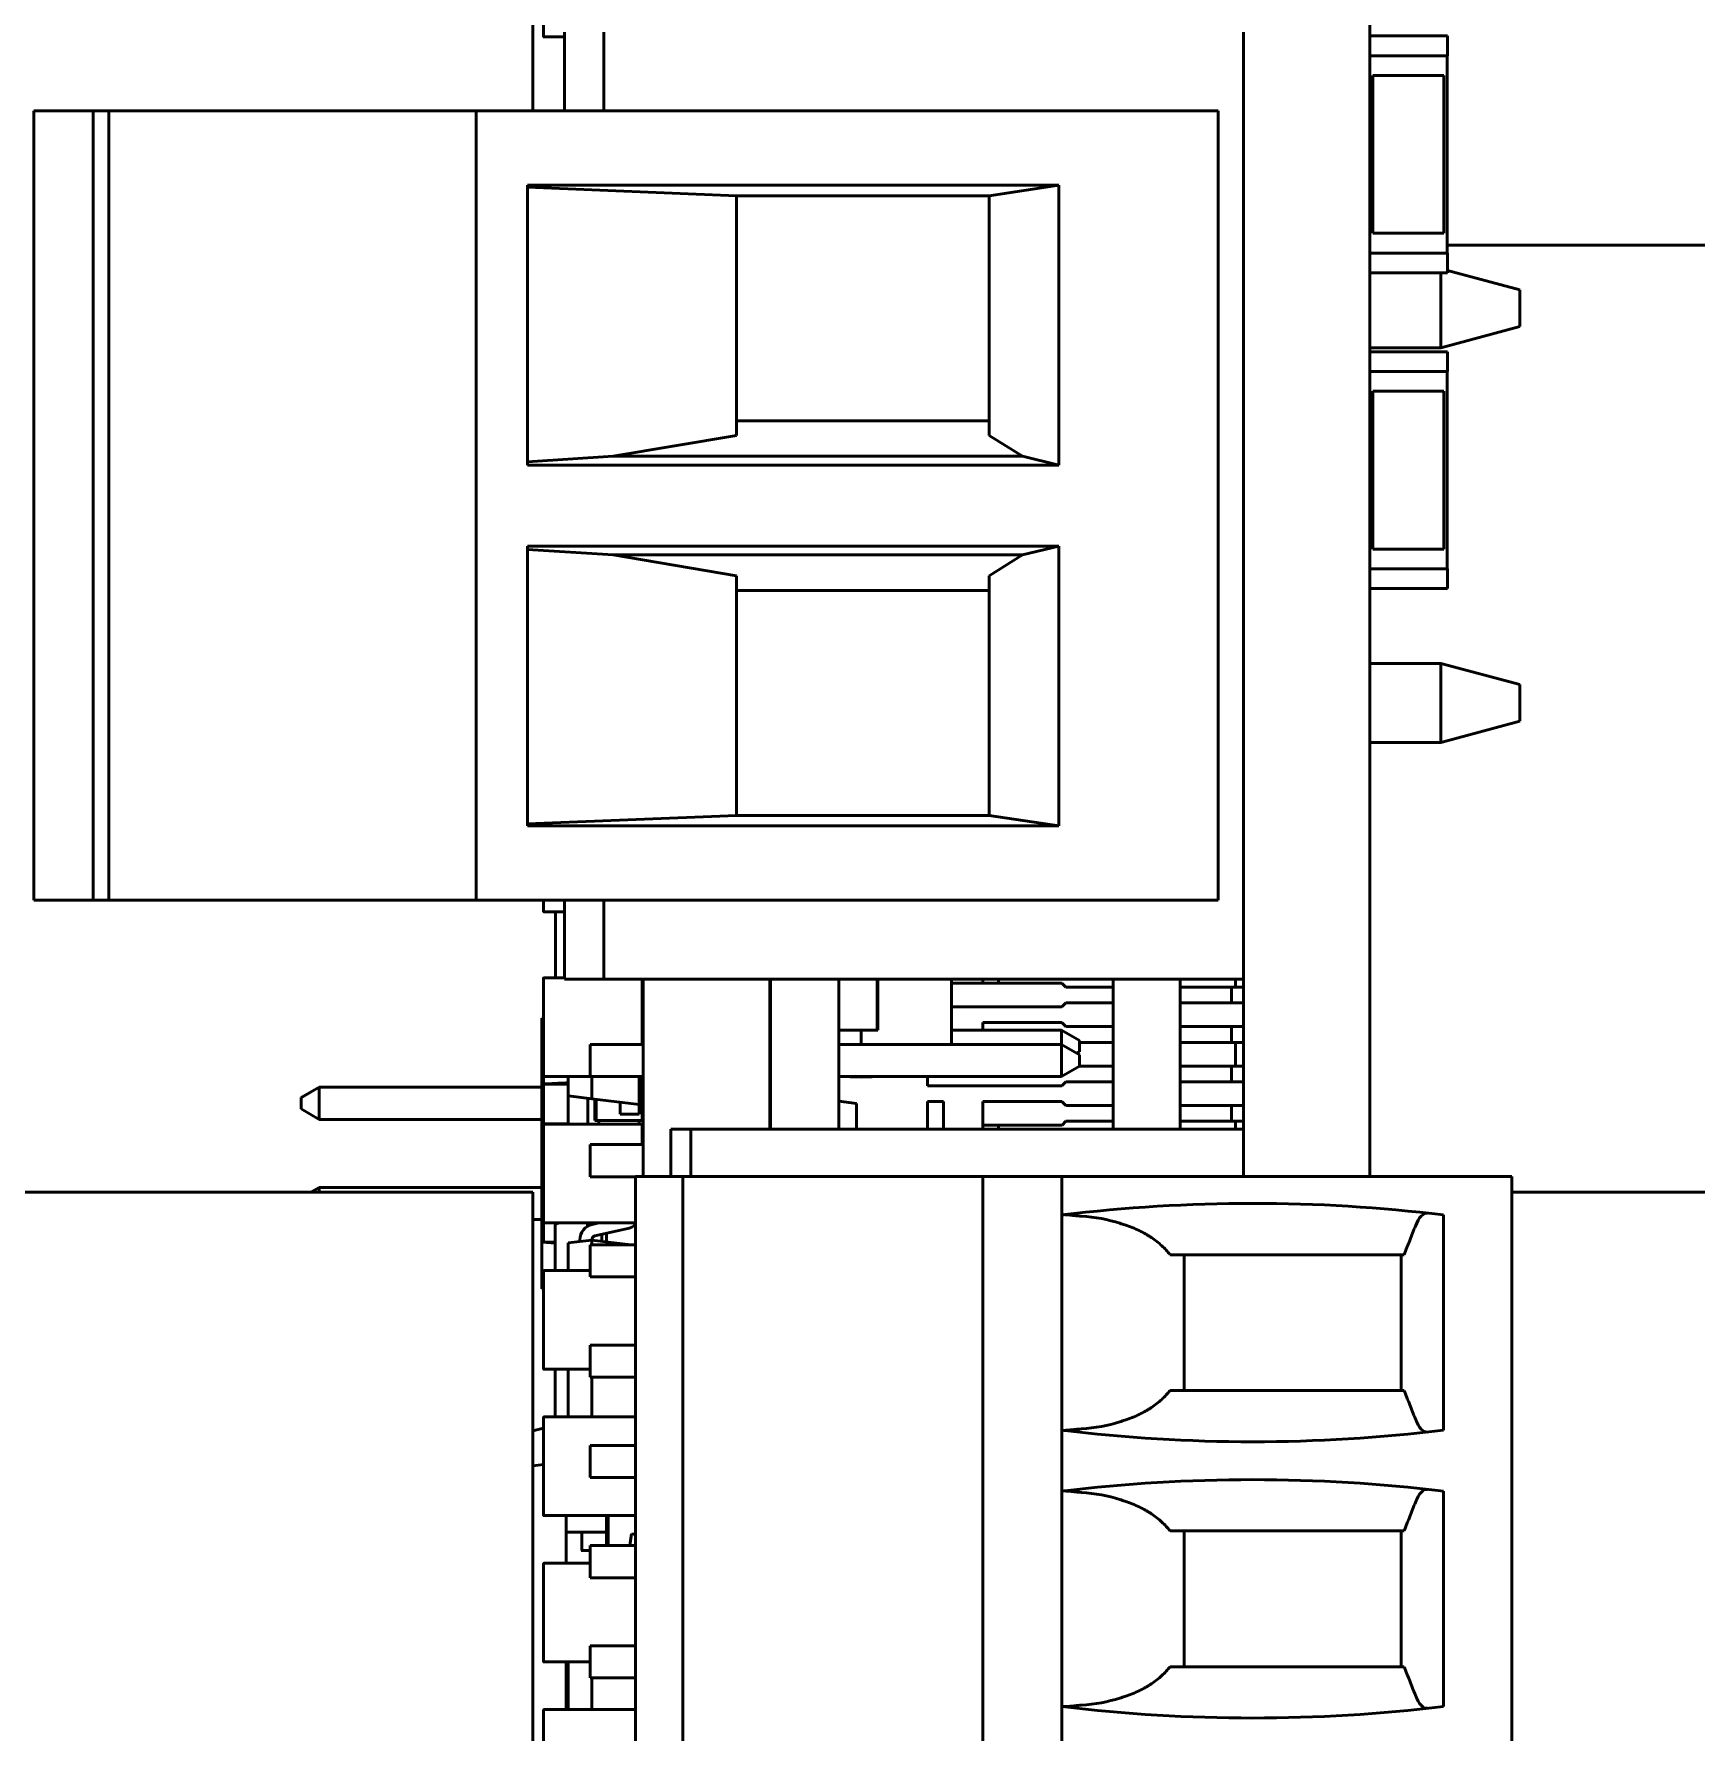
# Model space of a CAD drawing. Header units: millimetres. Extents: x 3118 to 4801, y 919 to 1849.
# Drawn here: x 3484.74 to 3505.79, y 1574.69 to 1596.2 of the extents above; entities that cross this region are included whole.
import ezdxf

# ---------------------------------------------------------------- set-up
doc = ezdxf.new("R2010")
doc.units = ezdxf.units.MM
doc.header["$LTSCALE"] = 1.8
doc.layers.add('외형선(ISO)', color=7, linetype='Continuous', lineweight=50)

msp = doc.modelspace()

# ---------------------------------------------------------------- linework, layer by layer
at = {"layer": '외형선(ISO)'}
for p, q in [((3491.06, 1615.237), (3491.06, 1595.227)), ((3501.66, 1599.037), (3501.66, 1581.727)), ((3491.195, 1597.41), (3491.195, 1596.17)), ((3491.2, 1596.165), (3491.46, 1596.165)), ((3491.46, 1596.227), (3491.46, 1595.227)), ((3491.96, 1595.227), (3491.96, 1596.227)), ((3500.06, 1584.227), (3500.06, 1596.227)), ((3502.647, 1596.177), (3501.66, 1596.177)), ((3502.647, 1595.927), (3502.647, 1596.177)), ((3501.66, 1595.927), (3502.647, 1595.927)), ((3502.64, 1593.427), (3502.64, 1595.927)), ((3502.6, 1595.677), (3501.7, 1595.677)), ((3501.7, 1595.677), (3501.7, 1594.927)), ((3502.6, 1595.677), (3502.6, 1594.927)), ((3484.741, 1585.227), (3484.741, 1595.227)), ((3484.741, 1595.227), (3484.932, 1595.227)), ((3485.491, 1595.227), (3484.932, 1595.227)), ((3485.491, 1585.227), (3485.491, 1595.227)), ((3485.491, 1595.227), (3485.688, 1595.227)), ((3485.688, 1595.227), (3490.341, 1595.227)), ((3485.688, 1595.227), (3485.688, 1585.227)), ((3490.341, 1595.227), (3490.341, 1585.227)), ((3490.341, 1595.227), (3490.541, 1595.227)), ((3490.541, 1595.227), (3499.741, 1595.227)), ((3499.741, 1585.227), (3499.741, 1595.227)), ((3501.7, 1594.427), (3501.7, 1594.927)), ((3502.6, 1594.427), (3502.6, 1594.927)), ((3501.7, 1594.427), (3501.7, 1593.677)), ((3502.6, 1594.427), (3502.6, 1593.677)), ((3490.991, 1594.286), (3490.991, 1590.74)), ((3497.724, 1594.286), (3490.991, 1594.286)), ((3493.641, 1594.152), (3490.991, 1594.26)), ((3493.641, 1594.152), (3496.841, 1594.152)), ((3493.641, 1594.152), (3493.641, 1591.117)), ((3497.724, 1594.286), (3496.841, 1594.152)), ((3496.841, 1594.152), (3496.841, 1591.117)), ((3497.724, 1590.74), (3497.724, 1594.286)), ((3502.6, 1593.677), (3501.7, 1593.677)), ((3502.64, 1593.527), (3514.66, 1593.527)), ((3502.647, 1593.427), (3501.66, 1593.427)), ((3502.647, 1593.177), (3502.647, 1593.427)), ((3501.66, 1593.177), (3502.647, 1593.177)), ((3502.56, 1592.727), (3502.56, 1593.177)), ((3503.56, 1592.959), (3502.647, 1593.204)), ((3503.56, 1592.959), (3503.56, 1592.727)), ((3502.56, 1592.237), (3502.56, 1592.727)), ((3503.56, 1592.727), (3503.56, 1592.495)), ((3502.578, 1592.232), (3503.56, 1592.495)), ((3501.66, 1592.227), (3502.56, 1592.227)), ((3502.647, 1592.177), (3501.66, 1592.177)), ((3502.56, 1592.227), (3502.56, 1592.237)), ((3502.56, 1592.227), (3502.578, 1592.232)), ((3502.647, 1591.927), (3502.647, 1592.177)), ((3501.66, 1591.927), (3502.647, 1591.927)), ((3502.64, 1589.427), (3502.64, 1591.927)), ((3502.6, 1591.677), (3501.7, 1591.677)), ((3501.7, 1591.677), (3501.7, 1590.927)), ((3502.6, 1591.677), (3502.6, 1590.927)), ((3493.641, 1591.117), (3492.076, 1590.852)), ((3493.641, 1591.302), (3496.841, 1591.302)), ((3497.263, 1590.852), (3496.841, 1591.117)), ((3501.7, 1590.427), (3501.7, 1590.927)), ((3502.6, 1590.427), (3502.6, 1590.927)), ((3492.076, 1590.852), (3490.991, 1590.781)), ((3497.724, 1590.74), (3490.991, 1590.74)), ((3492.076, 1590.852), (3497.263, 1590.852)), ((3497.724, 1590.74), (3497.263, 1590.852)), ((3501.7, 1590.427), (3501.7, 1589.677)), ((3502.6, 1590.427), (3502.6, 1589.677)), ((3490.991, 1586.168), (3490.991, 1589.715)), ((3497.724, 1589.715), (3490.991, 1589.715)), ((3492.076, 1589.602), (3490.991, 1589.673)), ((3493.641, 1589.338), (3492.076, 1589.602)), ((3492.076, 1589.602), (3497.263, 1589.602)), ((3497.263, 1589.602), (3496.841, 1589.338)), ((3497.724, 1589.715), (3497.263, 1589.602)), ((3497.724, 1586.168), (3497.724, 1589.715)), ((3502.6, 1589.677), (3501.7, 1589.677)), ((3502.647, 1589.427), (3501.66, 1589.427)), ((3502.647, 1589.177), (3502.647, 1589.427)), ((3493.641, 1589.338), (3493.641, 1586.302)), ((3496.841, 1589.338), (3496.841, 1586.302)), ((3501.66, 1589.177), (3502.647, 1589.177)), ((3496.841, 1589.152), (3493.641, 1589.152)), ((3501.66, 1588.227), (3502.56, 1588.227)), ((3502.578, 1588.222), (3502.56, 1588.227)), ((3502.56, 1588.217), (3502.56, 1588.227)), ((3502.56, 1587.727), (3502.56, 1588.217)), ((3503.56, 1587.959), (3502.578, 1588.222)), ((3503.56, 1587.959), (3503.56, 1587.727)), ((3502.56, 1587.237), (3502.56, 1587.727)), ((3503.56, 1587.727), (3503.56, 1587.495)), ((3503.56, 1587.495), (3502.578, 1587.232)), ((3501.66, 1587.227), (3502.56, 1587.227)), ((3502.56, 1587.227), (3502.56, 1587.237)), ((3502.578, 1587.232), (3502.56, 1587.227)), ((3490.991, 1586.194), (3493.641, 1586.302)), ((3497.724, 1586.168), (3490.991, 1586.168)), ((3496.841, 1586.302), (3493.641, 1586.302)), ((3496.841, 1586.302), (3497.724, 1586.168)), ((3484.741, 1585.227), (3484.932, 1585.227)), ((3485.491, 1585.227), (3484.932, 1585.227)), ((3485.491, 1585.227), (3485.688, 1585.227)), ((3485.688, 1585.227), (3490.341, 1585.227)), ((3490.341, 1585.227), (3490.541, 1585.227)), ((3490.541, 1585.227), (3499.741, 1585.227)), ((3491.195, 1585.227), (3491.195, 1585.086)), ((3491.2, 1585.081), (3491.46, 1585.081)), ((3491.345, 1584.244), (3491.345, 1585.081)), ((3491.46, 1585.227), (3491.46, 1584.227)), ((3491.96, 1584.227), (3491.96, 1585.227)), ((3491.195, 1584.239), (3491.195, 1582.999)), ((3491.46, 1584.244), (3491.2, 1584.244)), ((3491.2, 1584.244), (3491.2, 1584.244)), ((3491.2, 1584.244), (3491.46, 1584.244)), ((3491.46, 1584.227), (3491.96, 1584.227)), ((3500.06, 1584.227), (3491.96, 1584.227)), ((3492.445, 1583.401), (3492.445, 1584.227)), ((3492.457, 1581.727), (3492.457, 1584.227)), ((3494.06, 1582.327), (3494.06, 1584.227)), ((3494.072, 1584.227), (3494.072, 1582.327)), ((3494.935, 1584.227), (3494.935, 1582.327)), ((3495.421, 1583.582), (3495.421, 1584.227)), ((3495.431, 1583.582), (3495.431, 1584.227)), ((3496.361, 1584.227), (3496.361, 1583.401)), ((3496.76, 1584.177), (3496.76, 1584.227)), ((3496.96, 1584.177), (3496.96, 1584.227)), ((3498.41, 1584.227), (3498.41, 1582.327)), ((3499.26, 1582.327), (3499.26, 1584.227)), ((3499.96, 1584.127), (3499.96, 1584.227)), ((3500.06, 1582.327), (3500.06, 1584.227)), ((3497.76, 1584.177), (3496.361, 1584.177)), ((3497.81, 1584.127), (3497.76, 1584.177)), ((3497.81, 1584.127), (3498.41, 1584.127)), ((3499.26, 1584.127), (3499.81, 1584.127)), ((3499.81, 1584.127), (3499.91, 1584.127)), ((3499.91, 1584.127), (3500.06, 1584.127)), ((3499.91, 1583.927), (3499.91, 1584.127)), ((3496.361, 1583.877), (3497.76, 1583.877)), ((3497.76, 1583.877), (3497.81, 1583.927)), ((3498.41, 1583.927), (3497.81, 1583.927)), ((3499.81, 1583.927), (3499.26, 1583.927)), ((3499.81, 1583.927), (3499.91, 1583.927)), ((3500.06, 1583.927), (3499.91, 1583.927)), ((3491.195, 1583.735), (3491.175, 1583.735)), ((3491.175, 1583.735), (3491.175, 1583.734)), ((3491.195, 1583.734), (3491.175, 1583.734)), ((3491.175, 1583.734), (3491.175, 1580.305)), ((3495.116, 1583.582), (3494.935, 1583.582)), ((3495.218, 1583.582), (3495.218, 1583.401)), ((3495.431, 1583.582), (3495.421, 1583.582)), ((3496.361, 1583.581), (3497.755, 1583.581)), ((3497.755, 1583.581), (3496.361, 1583.581)), ((3496.361, 1583.581), (3497.755, 1583.581)), ((3497.755, 1583.581), (3496.361, 1583.581)), ((3496.76, 1583.581), (3496.76, 1583.677)), ((3497.06, 1583.677), (3496.76, 1583.677)), ((3497.76, 1583.677), (3497.06, 1583.677)), ((3497.755, 1583.581), (3497.755, 1583.401)), ((3497.755, 1583.581), (3497.755, 1583.581)), ((3497.755, 1583.581), (3497.755, 1583.581)), ((3497.755, 1583.581), (3497.983, 1583.449)), ((3497.983, 1583.449), (3497.755, 1583.581)), ((3497.755, 1583.581), (3497.755, 1583.581)), ((3497.983, 1583.449), (3497.755, 1583.581)), ((3497.755, 1583.581), (3497.983, 1583.449)), ((3497.76, 1583.677), (3497.81, 1583.627)), ((3498.41, 1583.627), (3497.81, 1583.627)), ((3499.81, 1583.627), (3499.26, 1583.627)), ((3499.81, 1583.627), (3499.91, 1583.627)), ((3500.06, 1583.627), (3499.91, 1583.627)), ((3499.91, 1583.427), (3499.91, 1583.627)), ((3492.457, 1583.401), (3491.786, 1583.401)), ((3491.786, 1583.401), (3491.786, 1583.401)), ((3491.786, 1583.401), (3491.786, 1583.401)), ((3491.786, 1583.401), (3492.457, 1583.401)), ((3491.786, 1583.401), (3491.786, 1582.995)), ((3491.786, 1583.401), (3491.786, 1583.401)), ((3491.786, 1583.401), (3492.457, 1583.401)), ((3492.457, 1583.401), (3491.786, 1583.401)), ((3494.072, 1583.401), (3494.06, 1583.401)), ((3494.06, 1583.401), (3494.072, 1583.401)), ((3494.06, 1583.401), (3494.072, 1583.401)), ((3494.072, 1583.401), (3494.06, 1583.401)), ((3494.935, 1583.401), (3497.755, 1583.401)), ((3497.755, 1583.401), (3494.935, 1583.401)), ((3494.935, 1583.401), (3497.755, 1583.401)), ((3497.755, 1583.401), (3494.935, 1583.401)), ((3497.755, 1583.401), (3497.983, 1583.269)), ((3497.755, 1583.401), (3497.755, 1582.995)), ((3497.755, 1583.401), (3497.755, 1583.401)), ((3497.983, 1583.269), (3497.755, 1583.401)), ((3497.755, 1583.401), (3497.755, 1583.401)), ((3497.755, 1583.401), (3497.983, 1583.269)), ((3497.755, 1583.401), (3497.755, 1583.401)), ((3497.983, 1583.269), (3497.755, 1583.401)), ((3497.983, 1583.449), (3497.983, 1583.449)), ((3497.983, 1583.449), (3497.983, 1583.449)), ((3497.983, 1583.449), (3497.983, 1583.449)), ((3497.983, 1583.449), (3497.983, 1583.306)), ((3498.41, 1583.427), (3497.983, 1583.427)), ((3499.81, 1583.427), (3499.26, 1583.427)), ((3499.81, 1583.427), (3499.91, 1583.427)), ((3499.91, 1583.427), (3500.06, 1583.427)), ((3499.96, 1583.127), (3499.96, 1583.427)), ((3497.983, 1583.306), (3497.952, 1583.288)), ((3497.983, 1583.269), (3497.983, 1583.127)), ((3497.983, 1583.269), (3497.983, 1583.269)), ((3497.983, 1583.269), (3497.983, 1583.269)), ((3497.983, 1583.269), (3497.983, 1583.269)), ((3491.195, 1582.999), (3491.195, 1582.905)), ((3491.2, 1582.994), (3492.44, 1582.994)), ((3491.507, 1582.75), (3491.507, 1582.994)), ((3492.457, 1582.995), (3491.786, 1582.995)), ((3491.807, 1582.994), (3491.807, 1582.713)), ((3492.407, 1582.639), (3492.407, 1582.994)), ((3492.408, 1582.516), (3492.408, 1582.994)), ((3492.445, 1582.439), (3492.445, 1582.995)), ((3492.445, 1582.905), (3492.445, 1582.995)), ((3494.072, 1582.995), (3494.06, 1582.995)), ((3497.755, 1582.995), (3494.935, 1582.995)), ((3494.935, 1582.995), (3495.218, 1582.985)), ((3495.502, 1582.995), (3495.218, 1582.985)), ((3495.218, 1582.995), (3495.218, 1582.985)), ((3496.06, 1582.877), (3496.06, 1582.995)), ((3497.983, 1583.127), (3497.755, 1582.995)), ((3497.76, 1582.877), (3497.81, 1582.927)), ((3498.41, 1582.927), (3497.81, 1582.927)), ((3497.983, 1583.127), (3498.41, 1583.127)), ((3499.26, 1583.127), (3499.81, 1583.127)), ((3499.81, 1582.927), (3499.26, 1582.927)), ((3499.81, 1583.127), (3499.91, 1583.127)), ((3499.81, 1582.927), (3499.91, 1582.927)), ((3499.91, 1583.127), (3500.06, 1583.127)), ((3499.91, 1582.927), (3499.91, 1583.127)), ((3500.06, 1582.927), (3499.91, 1582.927)), ((3488.355, 1582.859), (3488.127, 1582.727)), ((3488.127, 1582.726), (3488.355, 1582.858)), ((3488.355, 1582.858), (3488.127, 1582.726)), ((3488.127, 1582.726), (3488.355, 1582.858)), ((3488.355, 1582.858), (3488.127, 1582.726)), ((3488.127, 1582.726), (3488.355, 1582.858)), ((3488.355, 1582.858), (3488.127, 1582.726)), ((3488.127, 1582.727), (3488.355, 1582.858)), ((3488.127, 1582.726), (3488.355, 1582.858)), ((3488.355, 1582.858), (3488.127, 1582.726)), ((3488.127, 1582.726), (3488.127, 1582.727)), ((3488.127, 1582.727), (3488.127, 1582.727)), ((3488.127, 1582.726), (3488.127, 1582.726)), ((3488.127, 1582.726), (3488.127, 1582.726)), ((3488.127, 1582.726), (3488.127, 1582.726)), ((3488.127, 1582.726), (3488.127, 1582.726)), ((3488.127, 1582.726), (3488.127, 1582.726)), ((3488.127, 1582.726), (3488.127, 1582.726)), ((3488.127, 1582.583), (3488.127, 1582.726)), ((3488.127, 1582.726), (3488.127, 1582.726)), ((3491.175, 1582.859), (3488.355, 1582.859)), ((3488.355, 1582.859), (3488.355, 1582.858)), ((3491.175, 1582.858), (3488.355, 1582.858)), ((3488.355, 1582.858), (3488.355, 1582.858)), ((3491.175, 1582.858), (3488.355, 1582.858)), ((3488.355, 1582.858), (3491.175, 1582.858)), ((3491.175, 1582.858), (3488.355, 1582.858)), ((3488.355, 1582.858), (3488.355, 1582.858)), ((3488.355, 1582.858), (3491.175, 1582.858)), ((3491.175, 1582.858), (3488.355, 1582.858)), ((3488.355, 1582.858), (3488.355, 1582.858)), ((3488.355, 1582.858), (3491.175, 1582.858)), ((3491.175, 1582.858), (3488.355, 1582.858)), ((3488.355, 1582.858), (3488.355, 1582.858)), ((3488.355, 1582.858), (3491.175, 1582.858)), ((3488.355, 1582.858), (3488.355, 1582.858)), ((3488.355, 1582.858), (3488.355, 1582.858)), ((3488.355, 1582.858), (3488.355, 1582.858)), ((3488.355, 1582.858), (3488.355, 1582.858)), ((3488.355, 1582.451), (3488.355, 1582.858)), ((3491.195, 1582.891), (3491.195, 1582.891)), ((3491.195, 1582.891), (3491.195, 1582.401)), ((3491.2, 1582.9), (3491.242, 1582.9)), ((3491.507, 1582.896), (3491.2, 1582.896)), ((3491.807, 1582.713), (3491.507, 1582.75)), ((3491.507, 1582.39), (3491.507, 1582.75)), ((3491.757, 1582.719), (3491.757, 1582.39)), ((3491.807, 1582.713), (3492.407, 1582.639)), ((3491.845, 1582.709), (3491.845, 1582.439)), ((3491.864, 1582.439), (3491.864, 1582.706)), ((3492.445, 1582.891), (3492.445, 1582.891)), ((3492.445, 1582.593), (3492.445, 1582.891)), ((3496.36, 1582.877), (3496.06, 1582.877)), ((3496.36, 1582.877), (3497.76, 1582.877)), ((3488.355, 1582.451), (3488.127, 1582.583)), ((3492.167, 1582.516), (3492.167, 1582.669)), ((3492.167, 1582.516), (3492.408, 1582.516)), ((3492.457, 1582.593), (3492.445, 1582.593)), ((3495.16, 1582.651), (3494.935, 1582.683)), ((3494.935, 1582.683), (3495.16, 1582.651)), ((3495.16, 1582.651), (3495.16, 1582.327)), ((3495.16, 1582.651), (3495.16, 1582.651)), ((3496.06, 1582.327), (3496.06, 1582.677)), ((3496.06, 1582.677), (3496.26, 1582.677)), ((3496.26, 1582.327), (3496.26, 1582.677)), ((3496.76, 1582.377), (3496.76, 1582.677)), ((3497.06, 1582.677), (3496.76, 1582.677)), ((3497.76, 1582.677), (3497.06, 1582.677)), ((3497.76, 1582.677), (3497.81, 1582.627)), ((3498.41, 1582.627), (3497.81, 1582.627)), ((3499.81, 1582.627), (3499.26, 1582.627)), ((3499.81, 1582.627), (3499.91, 1582.627)), ((3500.06, 1582.627), (3499.91, 1582.627)), ((3499.91, 1582.427), (3499.91, 1582.627)), ((3488.355, 1582.451), (3491.175, 1582.451)), ((3491.195, 1582.384), (3491.195, 1581.144)), ((3491.2, 1582.396), (3491.507, 1582.396)), ((3491.2, 1582.389), (3491.2, 1582.39)), ((3491.2, 1582.39), (3492.44, 1582.39)), ((3492.44, 1582.389), (3491.2, 1582.389)), ((3491.864, 1582.439), (3491.845, 1582.439)), ((3492.445, 1582.439), (3491.864, 1582.439)), ((3491.897, 1582.39), (3491.897, 1582.439)), ((3492.407, 1582.439), (3492.407, 1582.39)), ((3492.44, 1582.39), (3492.44, 1582.389)), ((3492.445, 1582.131), (3492.445, 1582.384)), ((3492.81, 1582.327), (3493.06, 1582.327)), ((3492.81, 1581.727), (3492.81, 1582.327)), ((3493.06, 1581.727), (3493.06, 1582.327)), ((3493.06, 1582.327), (3493.16, 1582.327)), ((3500.06, 1582.327), (3493.16, 1582.327)), ((3496.76, 1582.327), (3496.76, 1582.377)), ((3497.06, 1582.377), (3496.76, 1582.377)), ((3496.96, 1582.327), (3496.96, 1582.377)), ((3497.06, 1582.377), (3497.763, 1582.377)), ((3497.81, 1582.427), (3497.763, 1582.377)), ((3498.41, 1582.427), (3497.81, 1582.427)), ((3499.81, 1582.427), (3499.26, 1582.427)), ((3499.81, 1582.427), (3499.91, 1582.427)), ((3499.91, 1582.427), (3500.06, 1582.427)), ((3499.96, 1582.327), (3499.96, 1582.427)), ((3500.06, 1582.327), (3500.06, 1581.727)), ((3492.457, 1582.131), (3491.786, 1582.131)), ((3491.786, 1582.131), (3492.457, 1582.131)), ((3491.786, 1582.131), (3491.786, 1581.725)), ((3491.786, 1582.131), (3491.786, 1582.131)), ((3491.786, 1582.131), (3491.786, 1582.131)), ((3491.786, 1582.131), (3491.786, 1582.131)), ((3491.786, 1582.131), (3492.457, 1582.131)), ((3492.457, 1582.131), (3491.786, 1582.131)), ((3492.36, 1581.725), (3491.786, 1581.725)), ((3492.36, 1581.727), (3492.66, 1581.727)), ((3492.36, 1567.527), (3492.36, 1581.727)), ((3492.66, 1581.727), (3492.96, 1581.727)), ((3492.96, 1567.527), (3492.96, 1581.727)), ((3492.96, 1581.727), (3496.76, 1581.727)), ((3496.76, 1567.527), (3496.76, 1581.727)), ((3496.76, 1581.727), (3497.26, 1581.727)), ((3497.26, 1581.727), (3497.46, 1581.727)), ((3497.46, 1581.727), (3497.76, 1581.727)), ((3497.76, 1581.727), (3503.46, 1581.727)), ((3497.76, 1581.727), (3497.76, 1567.527)), ((3503.46, 1581.727), (3503.46, 1567.527)), ((3491.06, 1581.527), (3479.86, 1581.527)), ((3488.355, 1581.589), (3488.249, 1581.527)), ((3488.355, 1581.588), (3488.249, 1581.527)), ((3488.249, 1581.527), (3488.355, 1581.588)), ((3488.25, 1581.527), (3488.355, 1581.588)), ((3488.355, 1581.588), (3488.25, 1581.527)), ((3488.25, 1581.527), (3488.355, 1581.588)), ((3488.355, 1581.588), (3488.25, 1581.527)), ((3488.25, 1581.527), (3488.355, 1581.588)), ((3488.251, 1581.527), (3488.355, 1581.588)), ((3488.355, 1581.588), (3488.251, 1581.527)), ((3491.175, 1581.589), (3488.355, 1581.589)), ((3488.355, 1581.589), (3488.355, 1581.588)), ((3491.175, 1581.588), (3488.355, 1581.588)), ((3488.355, 1581.588), (3491.175, 1581.588)), ((3488.355, 1581.588), (3488.355, 1581.588)), ((3491.175, 1581.588), (3488.355, 1581.588)), ((3488.355, 1581.588), (3491.175, 1581.588)), ((3488.355, 1581.588), (3488.355, 1581.588)), ((3491.175, 1581.588), (3488.355, 1581.588)), ((3488.355, 1581.588), (3491.175, 1581.588)), ((3488.355, 1581.588), (3488.355, 1581.588)), ((3491.175, 1581.588), (3488.355, 1581.588)), ((3488.355, 1581.588), (3491.175, 1581.588)), ((3488.355, 1581.588), (3488.355, 1581.588)), ((3488.355, 1581.588), (3488.355, 1581.588)), ((3491.175, 1581.588), (3488.355, 1581.588)), ((3488.355, 1581.588), (3488.355, 1581.588)), ((3488.355, 1581.588), (3488.355, 1581.588)), ((3488.355, 1581.588), (3488.355, 1581.588)), ((3488.355, 1581.527), (3488.355, 1581.588)), ((3491.06, 1581.527), (3491.06, 1565.027)), ((3514.66, 1581.527), (3503.46, 1581.527)), ((3502.595, 1581.241), (3502.595, 1578.514)), ((3491.06, 1581.181), (3491.175, 1581.181)), ((3491.195, 1581.144), (3491.195, 1580.901)), ((3491.2, 1581.139), (3492.36, 1581.139)), ((3491.342, 1581.102), (3491.342, 1581.103)), ((3491.342, 1580.535), (3491.342, 1581.102)), ((3491.405, 1581.139), (3491.366, 1581.133)), ((3491.752, 1581.096), (3491.752, 1581.139)), ((3491.813, 1581.121), (3491.896, 1581.139)), ((3491.813, 1581.121), (3491.896, 1581.139)), ((3491.813, 1581.121), (3491.896, 1581.139)), ((3491.813, 1581.121), (3491.896, 1581.139)), ((3491.813, 1581.121), (3491.895, 1581.139)), ((3491.813, 1581.121), (3491.895, 1581.139)), ((3491.813, 1581.121), (3491.895, 1581.139)), ((3491.813, 1581.121), (3491.895, 1581.139)), ((3491.846, 1580.975), (3492.265, 1581.068)), ((3491.932, 1580.907), (3491.932, 1580.994)), ((3491.995, 1580.899), (3491.995, 1581.008)), ((3491.342, 1580.896), (3491.2, 1580.896)), ((3491.507, 1580.885), (3491.807, 1580.921)), ((3491.507, 1580.885), (3491.657, 1580.904)), ((3491.507, 1580.535), (3491.507, 1580.885)), ((3491.507, 1580.885), (3491.507, 1580.885)), ((3491.657, 1580.926), (3491.657, 1580.926)), ((3491.657, 1580.903), (3491.657, 1580.926)), ((3491.657, 1580.926), (3491.657, 1580.926)), ((3491.657, 1580.926), (3491.657, 1580.926)), ((3491.657, 1580.926), (3491.657, 1580.926)), ((3491.657, 1580.926), (3491.657, 1580.926)), ((3491.657, 1580.926), (3491.657, 1580.926)), ((3491.657, 1580.926), (3491.657, 1580.926)), ((3491.657, 1580.903), (3491.807, 1580.922)), ((3492.36, 1580.861), (3491.786, 1580.861)), ((3491.786, 1580.861), (3492.36, 1580.861)), ((3491.786, 1580.861), (3491.786, 1580.455)), ((3491.786, 1580.861), (3491.786, 1580.861)), ((3491.786, 1580.861), (3491.786, 1580.861)), ((3491.786, 1580.861), (3491.786, 1580.861)), ((3491.786, 1580.861), (3492.36, 1580.861)), ((3492.36, 1580.861), (3491.786, 1580.861)), ((3491.807, 1580.922), (3491.807, 1580.926)), ((3491.807, 1580.921), (3491.807, 1580.922)), ((3492.301, 1580.861), (3491.807, 1580.922)), ((3492.296, 1580.861), (3491.807, 1580.921)), ((3491.807, 1580.921), (3491.807, 1580.861)), ((3499.31, 1579.017), (3499.31, 1580.737)), ((3502.06, 1579.017), (3502.06, 1580.737)), ((3491.195, 1580.53), (3491.195, 1579.29)), ((3491.786, 1580.535), (3491.2, 1580.535)), ((3491.2, 1580.535), (3491.2, 1580.535)), ((3491.2, 1580.535), (3491.786, 1580.535)), ((3492.36, 1580.455), (3491.786, 1580.455)), ((3491.195, 1580.305), (3491.175, 1580.305)), ((3492.36, 1579.591), (3491.786, 1579.591)), ((3491.786, 1579.591), (3492.36, 1579.591)), ((3491.786, 1579.591), (3491.786, 1579.185)), ((3491.786, 1579.591), (3491.786, 1579.591)), ((3491.786, 1579.591), (3491.786, 1579.591)), ((3491.786, 1579.591), (3492.36, 1579.591)), ((3492.36, 1579.591), (3491.786, 1579.591)), ((3491.786, 1579.591), (3491.786, 1579.591)), ((3491.2, 1579.285), (3491.786, 1579.285)), ((3491.342, 1578.681), (3491.342, 1579.285)), ((3491.507, 1578.681), (3491.507, 1579.285)), ((3492.36, 1579.185), (3491.786, 1579.185)), ((3491.807, 1579.185), (3491.807, 1578.681)), ((3491.195, 1578.676), (3491.195, 1577.436)), ((3492.36, 1578.681), (3491.2, 1578.681)), ((3491.2, 1578.681), (3491.2, 1578.681)), ((3491.2, 1578.681), (3492.36, 1578.681)), ((3491.195, 1578.538), (3491.06, 1578.506)), ((3491.195, 1578.537), (3491.06, 1578.504)), ((3492.36, 1578.321), (3491.786, 1578.321)), ((3491.786, 1578.321), (3492.36, 1578.321)), ((3491.786, 1578.321), (3491.786, 1577.915)), ((3491.786, 1578.321), (3491.786, 1578.321)), ((3491.786, 1578.321), (3491.786, 1578.321)), ((3491.786, 1578.321), (3492.36, 1578.321)), ((3492.36, 1578.321), (3491.786, 1578.321)), ((3491.786, 1578.321), (3491.786, 1578.321)), ((3491.195, 1578.077), (3491.06, 1578.064)), ((3492.36, 1577.915), (3491.786, 1577.915)), ((3502.595, 1577.741), (3502.595, 1575.014)), ((3491.2, 1577.431), (3492.36, 1577.431)), ((3491.481, 1577.23), (3491.481, 1577.431)), ((3491.995, 1577.431), (3491.995, 1577.051)), ((3492.014, 1577.051), (3492.014, 1577.431)), ((3491.481, 1577.229), (3491.481, 1576.981)), ((3491.631, 1577.22), (3491.995, 1577.22)), ((3491.681, 1577.22), (3491.681, 1576.99)), ((3492.287, 1577.051), (3492.308, 1577.201)), ((3492.308, 1577.201), (3492.36, 1577.194)), ((3492.308, 1577.201), (3492.308, 1577.201)), ((3492.308, 1577.201), (3492.36, 1577.194)), ((3492.308, 1577.201), (3492.36, 1577.194)), ((3492.308, 1577.201), (3492.308, 1577.201)), ((3492.308, 1577.201), (3492.36, 1577.194)), ((3492.308, 1577.201), (3492.308, 1577.201)), ((3492.308, 1577.201), (3492.36, 1577.194)), ((3492.308, 1577.201), (3492.308, 1577.201)), ((3492.308, 1577.201), (3492.36, 1577.194)), ((3492.308, 1577.201), (3492.308, 1577.201)), ((3492.308, 1577.201), (3492.36, 1577.194)), ((3492.308, 1577.201), (3492.308, 1577.201)), ((3492.308, 1577.201), (3492.36, 1577.194)), ((3492.308, 1577.201), (3492.308, 1577.201)), ((3499.31, 1575.517), (3499.31, 1577.237)), ((3502.06, 1575.517), (3502.06, 1577.237)), ((3491.481, 1576.827), (3491.481, 1576.98)), ((3491.484, 1576.987), (3491.484, 1576.988)), ((3491.752, 1576.99), (3491.786, 1576.99)), ((3492.36, 1577.051), (3491.786, 1577.051)), ((3491.786, 1577.051), (3492.36, 1577.051)), ((3491.786, 1577.051), (3491.786, 1576.645)), ((3491.786, 1577.051), (3491.786, 1577.051)), ((3491.786, 1577.051), (3492.36, 1577.051)), ((3492.36, 1577.051), (3491.786, 1577.051)), ((3491.786, 1577.051), (3491.786, 1577.051)), ((3491.786, 1577.051), (3491.786, 1577.051)), ((3491.195, 1576.822), (3491.195, 1575.582)), ((3491.786, 1576.827), (3491.2, 1576.827)), ((3491.2, 1576.827), (3491.2, 1576.827)), ((3491.2, 1576.827), (3491.786, 1576.827)), ((3492.36, 1576.645), (3491.786, 1576.645)), ((3492.36, 1575.781), (3491.786, 1575.781)), ((3491.786, 1575.781), (3492.36, 1575.781)), ((3491.786, 1575.781), (3491.786, 1575.375)), ((3491.786, 1575.781), (3491.786, 1575.781)), ((3491.786, 1575.781), (3492.36, 1575.781)), ((3492.36, 1575.781), (3491.786, 1575.781)), ((3491.786, 1575.781), (3491.786, 1575.781)), ((3491.786, 1575.781), (3491.786, 1575.781)), ((3491.2, 1575.577), (3491.786, 1575.577)), ((3491.481, 1575.577), (3491.481, 1574.973)), ((3491.507, 1574.973), (3491.507, 1575.577)), ((3492.36, 1575.375), (3491.786, 1575.375)), ((3491.807, 1575.375), (3491.807, 1574.973)), ((3491.195, 1574.968), (3491.195, 1573.728)), ((3492.36, 1574.973), (3491.2, 1574.973)), ((3491.2, 1574.973), (3492.36, 1574.973)), ((3491.2, 1574.973), (3491.2, 1574.973)), ((3491.687, 1574.968), (3491.687, 1574.968)), ((3491.807, 1574.973), (3491.807, 1574.973)), ((3491.952, 1574.968), (3491.952, 1574.968))]:
    msp.add_line(p, q, dxfattribs=at)
for centre, radius, start, end in [((3491.2, 1596.17), 0.005, 180, 270.0199), ((3491.2, 1585.086), 0.005, 180, 270.0199), ((3491.2, 1582.999), 0.005, 180, 270.0199), ((3492.44, 1582.999), 0.005, 270, 309.034), ((3491.2, 1582.905), 0.005, 180, 270), ((3492.44, 1582.905), 0.005, 349.6539, 0), ((3491.2, 1582.401), 0.005, 180, 270), ((3500.18, 1561.387), 20, 83.062, 96.9498), ((3491.2, 1581.144), 0.005, 180, 270.0199), ((3491.372, 1581.103), 0.03, 100, 180), ((3491.857, 1580.926), 0.2, 102.5361, 180), ((3491.857, 1580.926), 0.2, 102.5361, 180), ((3491.857, 1580.926), 0.2, 102.5361, 180), ((3491.857, 1580.926), 0.2, 102.5361, 180), ((3491.857, 1580.926), 0.2, 102.5361, 180), ((3491.857, 1580.926), 0.2, 102.5361, 180), ((3491.857, 1580.926), 0.2, 102.5361, 180), ((3491.857, 1580.926), 0.2, 102.5361, 180), ((3492.222, 1581.263), 0.2, 282.5361, 313.477), ((3491.857, 1580.926), 0.05, 102.5361, 180), ((3491.2, 1579.29), 0.005, 180, 270.0199), ((3500.18, 1598.367), 20, 263.0502, 276.938), ((3500.18, 1557.887), 20, 83.062, 96.9498), ((3491.2, 1577.436), 0.005, 180, 270.0199), ((3491.491, 1576.98), 0.01, 134.6371, 179.9989), ((3491.2, 1575.582), 0.005, 180, 270.0199), ((3491.2, 1574.968), 0.005, 90, 180.0142), ((3500.18, 1594.867), 20, 263.0502, 276.938)]:
    msp.add_arc(centre, radius, start, end, dxfattribs=at)
for centre, major_axis, ratio, start_param, end_param in [((3495.116, 1583.582), (0.305, 0), 0.00019, 4.712389, 6.283185), ((3492.297, 1582.593), (0.16, 0), 0.00019, 5.888953, 6.283185), ((3492.297, 1582.368), (0.16, 0), 0.00019, 5.890278, 6.283185), ((3497.599, 1580.116), (-1.662, -0.285), 0.648616, 4.035739, 4.353534), ((3502.392, 1580.257), (-0.008, 1.007), 0.265469, 6.251531, 6.862917), ((3490.931, 1561.387), (-22.877, 0), 0.914642, 4.372426, 4.375396), ((3737.618, 1828.455), (-246.418, -247.56), 0.000134, 0.000154, 0.001655), ((3497.599, 1579.639), (-1.662, 0.285), 0.648616, 1.929651, 2.247447), ((3490.931, 1598.367), (-22.877, 0), 0.914642, 1.907789, 1.910759), ((3502.392, 1579.497), (-0.008, -1.007), 0.265469, 5.703454, 6.31484), ((3502.392, 1576.757), (-0.008, 1.007), 0.265469, 6.251531, 6.862917), ((3497.599, 1576.616), (-1.662, -0.285), 0.648616, 4.035739, 4.353534), ((3490.931, 1557.887), (-22.877, 0), 0.914642, 4.372426, 4.375396), ((3497.599, 1576.139), (-1.662, 0.285), 0.648616, 1.929651, 2.247447), ((3490.931, 1594.867), (-22.877, 0), 0.914642, 1.907789, 1.910759), ((3502.392, 1575.997), (-0.008, -1.007), 0.265469, 5.703454, 6.31484)]:
    msp.add_ellipse(centre, major_axis=major_axis, ratio=ratio, start_param=start_param, end_param=end_param, dxfattribs=at)
for points, knots in [([(3491.2, 1584.244), (3491.198, 1584.244), (3491.197, 1584.243), (3491.196, 1584.242), (3491.195, 1584.241), (3491.195, 1584.241), (3491.195, 1584.24), (3491.195, 1584.24), (3491.195, 1584.24), (3491.195, 1584.24), (3491.195, 1584.239), (3491.195, 1584.239), (3491.195, 1584.239), (3491.195, 1584.239), (3491.195, 1584.239), (3491.195, 1584.239), (3491.195, 1584.239), (3491.195, 1584.239), (3491.195, 1584.239), (3491.195, 1584.239), (3491.195, 1584.239), (3491.195, 1584.239)], [0.0000000028, 0.0000000028, 0.0000000028, 0.0000000028, 0.0004738719, 0.0004738719, 0.0004738719, 0.0007108064, 0.0007108064, 0.0007108064, 0.0008292737, 0.0008292737, 0.0008292737, 0.0008885073, 0.0008885073, 0.0008885073, 0.0009181242, 0.0009181242, 0.0009181242, 0.0009329326, 0.0009329326, 0.0009329326, 0.000947741, 0.000947741, 0.000947741, 0.000947741]), ([(3491.195, 1583.395), (3491.195, 1583.395), (3491.195, 1583.395), (3491.195, 1583.395), (3491.195, 1583.395), (3491.195, 1583.395), (3491.195, 1583.395), (3491.195, 1583.395), (3491.195, 1583.395), (3491.195, 1583.395)], [0.00090737756, 0.00090737756, 0.00090737756, 0.00090737756, 0.00091812416, 0.00091812416, 0.00091812416, 0.00093293257, 0.00093293257, 0.00093293257, 0.00094774098, 0.00094774098, 0.00094774098, 0.00094774098]), ([(3491.195, 1582.891), (3491.195, 1582.891), (3491.195, 1582.891), (3491.195, 1582.891), (3491.195, 1582.893), (3491.197, 1582.896), (3491.2, 1582.896)], [-0.0000046349, -0.0000046349, -0.0000046349, -0.0000046349, 0.0000103556, 0.0000103556, 0.0000103556, 0.0009547571, 0.0009547571, 0.0009547571, 0.0009547571]), ([(3491.199, 1582.897), (3491.2, 1582.897), (3491.201, 1582.897), (3491.203, 1582.897), (3491.205, 1582.897), (3491.21, 1582.897), (3491.211, 1582.897), (3491.215, 1582.898), (3491.216, 1582.898), (3491.223, 1582.898), (3491.228, 1582.899), (3491.238, 1582.899), (3491.243, 1582.9), (3491.259, 1582.901), (3491.27, 1582.902), (3491.315, 1582.905), (3491.349, 1582.907), (3491.424, 1582.911), (3491.466, 1582.913), (3491.507, 1582.915)], [0, 0, 0, 0, 0.00393128, 0.00393128, 0.0068956, 0.0068956, 0.00769605, 0.00769605, 0.00848833, 0.00848833, 0.01009683, 0.01009683, 0.01167444, 0.01167444, 0.01506032, 0.01506032, 0.02520427, 0.02520427, 0.03762436, 0.03762436, 0.03762436, 0.03762436]), ([(3492.445, 1582.892), (3492.445, 1582.892), (3492.445, 1582.892), (3492.445, 1582.892), (3492.445, 1582.892), (3492.445, 1582.892), (3492.445, 1582.891), (3492.445, 1582.891), (3492.445, 1582.891), (3492.445, 1582.891), (3492.445, 1582.891), (3492.445, 1582.891), (3492.445, 1582.891), (3492.445, 1582.891), (3492.445, 1582.891), (3492.445, 1582.891)], [0.0008241869, 0.0008241869, 0.0008241869, 0.0008241869, 0.0008292935, 0.0008292935, 0.0008292935, 0.0008885175, 0.0008885175, 0.0008885175, 0.0009181295, 0.0009181295, 0.0009181295, 0.0009329355, 0.0009329355, 0.0009329355, 0.0009477415, 0.0009477415, 0.0009477415, 0.0009477415]), ([(3491.2, 1582.389), (3491.198, 1582.389), (3491.197, 1582.389), (3491.196, 1582.388), (3491.195, 1582.387), (3491.195, 1582.387), (3491.195, 1582.386), (3491.195, 1582.386), (3491.195, 1582.386), (3491.195, 1582.385), (3491.195, 1582.385), (3491.195, 1582.385), (3491.195, 1582.385), (3491.195, 1582.385), (3491.195, 1582.385), (3491.195, 1582.385), (3491.195, 1582.385), (3491.195, 1582.385), (3491.195, 1582.385), (3491.195, 1582.385), (3491.195, 1582.385), (3491.195, 1582.384)], [0.0000000028, 0.0000000028, 0.0000000028, 0.0000000028, 0.0004738719, 0.0004738719, 0.0004738719, 0.0007108064, 0.0007108064, 0.0007108064, 0.0008292737, 0.0008292737, 0.0008292737, 0.0008885073, 0.0008885073, 0.0008885073, 0.0009181242, 0.0009181242, 0.0009181242, 0.0009329326, 0.0009329326, 0.0009329326, 0.000947741, 0.000947741, 0.000947741, 0.000947741]), ([(3492.445, 1582.384), (3492.445, 1582.385), (3492.445, 1582.385), (3492.445, 1582.385), (3492.445, 1582.387), (3492.443, 1582.389), (3492.44, 1582.389)], [-0.0000046349, -0.0000046349, -0.0000046349, -0.0000046349, 0.0000103531, 0.0000103531, 0.0000103531, 0.0009545967, 0.0009545967, 0.0009545967, 0.0009545967]), ([(3498.01, 1581.225), (3497.996, 1581.226), (3497.982, 1581.227), (3497.969, 1581.228), (3497.963, 1581.229), (3497.957, 1581.229), (3497.95, 1581.23), (3497.944, 1581.23), (3497.938, 1581.231), (3497.932, 1581.232), (3497.92, 1581.233), (3497.909, 1581.234), (3497.898, 1581.235), (3497.887, 1581.236), (3497.876, 1581.238), (3497.866, 1581.239), (3497.856, 1581.24), (3497.847, 1581.24), (3497.839, 1581.241), (3497.834, 1581.242), (3497.83, 1581.242), (3497.826, 1581.242), (3497.822, 1581.243), (3497.819, 1581.243), (3497.815, 1581.243), (3497.808, 1581.243), (3497.801, 1581.244), (3497.795, 1581.244), (3497.789, 1581.244), (3497.784, 1581.243), (3497.78, 1581.243)], [0.125716, 0.125716, 0.125716, 0.125716, 0.1735105, 0.1735105, 0.1735105, 0.1972868, 0.1972868, 0.1972868, 0.2211022, 0.2211022, 0.2211022, 0.2689459, 0.2689459, 0.2689459, 0.3168849, 0.3168849, 0.3168849, 0.3646899, 0.3646899, 0.3646899, 0.3884782, 0.3884782, 0.3884782, 0.4122764, 0.4122764, 0.4122764, 0.46011, 0.46011, 0.46011, 0.5080516, 0.5080516, 0.5080516, 0.5080516]), ([(3498.56, 1581.114), (3498.591, 1581.104), (3498.623, 1581.093), (3498.653, 1581.08), (3498.683, 1581.068), (3498.712, 1581.055), (3498.74, 1581.042), (3498.768, 1581.028), (3498.796, 1581.014), (3498.822, 1580.999), (3498.835, 1580.992), (3498.847, 1580.984), (3498.86, 1580.976), (3498.872, 1580.969), (3498.884, 1580.961), (3498.896, 1580.953), (3498.92, 1580.937), (3498.943, 1580.92), (3498.965, 1580.903), (3498.987, 1580.886), (3499.007, 1580.868), (3499.027, 1580.85), (3499.047, 1580.832), (3499.066, 1580.814), (3499.083, 1580.795), (3499.101, 1580.776), (3499.117, 1580.757), (3499.133, 1580.737)], [0.1451984, 0.1451984, 0.1451984, 0.1451984, 0.2603351, 0.2603351, 0.2603351, 0.3755929, 0.3755929, 0.3755929, 0.4905301, 0.4905301, 0.4905301, 0.5477255, 0.5477255, 0.5477255, 0.6048945, 0.6048945, 0.6048945, 0.7195328, 0.7195328, 0.7195328, 0.8344442, 0.8344442, 0.8344442, 0.9494087, 0.9494087, 0.9494087, 1.0641462, 1.0641462, 1.0641462, 1.0641462]), ([(3502.239, 1581.099), (3502.227, 1581.069), (3502.215, 1581.039), (3502.203, 1581.009), (3502.191, 1580.979), (3502.179, 1580.948), (3502.167, 1580.918), (3502.155, 1580.888), (3502.144, 1580.858), (3502.132, 1580.828), (3502.12, 1580.798), (3502.108, 1580.767), (3502.096, 1580.737)], [27.3487746, 27.3487746, 27.3487746, 27.3487746, 27.5141397, 27.5141397, 27.5141397, 27.6795053, 27.6795053, 27.6795053, 27.8448716, 27.8448716, 27.8448716, 28.0102384, 28.0102384, 28.0102384, 28.0102384]), ([(3491.2, 1580.896), (3491.198, 1580.896), (3491.197, 1580.897), (3491.196, 1580.898), (3491.195, 1580.898), (3491.195, 1580.899), (3491.195, 1580.899), (3491.195, 1580.9), (3491.195, 1580.9), (3491.195, 1580.9), (3491.195, 1580.9), (3491.195, 1580.9), (3491.195, 1580.901), (3491.195, 1580.901), (3491.195, 1580.901), (3491.195, 1580.901), (3491.195, 1580.901), (3491.195, 1580.901), (3491.195, 1580.901), (3491.195, 1580.901), (3491.195, 1580.901), (3491.195, 1580.901)], [0.0000000028, 0.0000000028, 0.0000000028, 0.0000000028, 0.0004738719, 0.0004738719, 0.0004738719, 0.0007108064, 0.0007108064, 0.0007108064, 0.0008292737, 0.0008292737, 0.0008292737, 0.0008885073, 0.0008885073, 0.0008885073, 0.0009181242, 0.0009181242, 0.0009181242, 0.0009329326, 0.0009329326, 0.0009329326, 0.000947741, 0.000947741, 0.000947741, 0.000947741]), ([(3491.342, 1580.886), (3491.325, 1580.887), (3491.309, 1580.888), (3491.277, 1580.89), (3491.261, 1580.891), (3491.239, 1580.893), (3491.234, 1580.893), (3491.225, 1580.894), (3491.221, 1580.894), (3491.216, 1580.895), (3491.214, 1580.895), (3491.209, 1580.895), (3491.207, 1580.895), (3491.205, 1580.895), (3491.204, 1580.895), (3491.201, 1580.896), (3491.2, 1580.896), (3491.199, 1580.896), (3491.199, 1580.896), (3491.199, 1580.896)], [0.11674387, 0.11674387, 0.11674387, 0.11674387, 0.1215643, 0.1215643, 0.12650884, 0.12650884, 0.12804141, 0.12804141, 0.12943675, 0.12943675, 0.13022654, 0.13022654, 0.13182033, 0.13182033, 0.13339101, 0.13339101, 0.13738455, 0.13738455, 0.13781605, 0.13781605, 0.13781605, 0.13781605]), ([(3491.2, 1580.535), (3491.198, 1580.535), (3491.197, 1580.534), (3491.196, 1580.533), (3491.195, 1580.533), (3491.195, 1580.532), (3491.195, 1580.532), (3491.195, 1580.532), (3491.195, 1580.531), (3491.195, 1580.531), (3491.195, 1580.531), (3491.195, 1580.531), (3491.195, 1580.531), (3491.195, 1580.531), (3491.195, 1580.531), (3491.195, 1580.53), (3491.195, 1580.53), (3491.195, 1580.53), (3491.195, 1580.53), (3491.195, 1580.53), (3491.195, 1580.53), (3491.195, 1580.53)], [0.0000000028, 0.0000000028, 0.0000000028, 0.0000000028, 0.0004738719, 0.0004738719, 0.0004738719, 0.0007108064, 0.0007108064, 0.0007108064, 0.0008292737, 0.0008292737, 0.0008292737, 0.0008885073, 0.0008885073, 0.0008885073, 0.0009181242, 0.0009181242, 0.0009181242, 0.0009329326, 0.0009329326, 0.0009329326, 0.000947741, 0.000947741, 0.000947741, 0.000947741]), ([(3499.133, 1579.017), (3499.117, 1578.998), (3499.101, 1578.979), (3499.083, 1578.96), (3499.066, 1578.941), (3499.047, 1578.922), (3499.027, 1578.904), (3499.007, 1578.886), (3498.987, 1578.869), (3498.965, 1578.851), (3498.943, 1578.834), (3498.92, 1578.818), (3498.896, 1578.802), (3498.884, 1578.794), (3498.872, 1578.786), (3498.86, 1578.778), (3498.847, 1578.77), (3498.835, 1578.763), (3498.822, 1578.755), (3498.796, 1578.74), (3498.768, 1578.726), (3498.74, 1578.713), (3498.712, 1578.699), (3498.683, 1578.686), (3498.653, 1578.674), (3498.623, 1578.662), (3498.591, 1578.651), (3498.56, 1578.64)], [0.5896293, 0.5896293, 0.5896293, 0.5896293, 0.7043669, 0.7043669, 0.7043669, 0.8193314, 0.8193314, 0.8193314, 0.9342428, 0.9342428, 0.9342428, 1.048881, 1.048881, 1.048881, 1.1060499, 1.1060499, 1.1060499, 1.1632454, 1.1632454, 1.1632454, 1.2781827, 1.2781827, 1.2781827, 1.3934405, 1.3934405, 1.3934405, 1.5085772, 1.5085772, 1.5085772, 1.5085772]), ([(3502.096, 1579.017), (3502.108, 1578.987), (3502.12, 1578.957), (3502.132, 1578.927), (3502.144, 1578.897), (3502.155, 1578.866), (3502.167, 1578.836), (3502.179, 1578.806), (3502.191, 1578.776), (3502.203, 1578.746), (3502.215, 1578.716), (3502.227, 1578.686), (3502.239, 1578.655)], [11.3358505, 11.3358505, 11.3358505, 11.3358505, 11.5012174, 11.5012174, 11.5012174, 11.6665836, 11.6665836, 11.6665836, 11.8319493, 11.8319493, 11.8319493, 11.9973143, 11.9973143, 11.9973143, 11.9973143]), ([(3491.2, 1578.681), (3491.198, 1578.681), (3491.197, 1578.68), (3491.196, 1578.679), (3491.195, 1578.679), (3491.195, 1578.678), (3491.195, 1578.678), (3491.195, 1578.677), (3491.195, 1578.677), (3491.195, 1578.677), (3491.195, 1578.677), (3491.195, 1578.677), (3491.195, 1578.676), (3491.195, 1578.676), (3491.195, 1578.676), (3491.195, 1578.676), (3491.195, 1578.676), (3491.195, 1578.676), (3491.195, 1578.676), (3491.195, 1578.676), (3491.195, 1578.676), (3491.195, 1578.676)], [0.0000000028, 0.0000000028, 0.0000000028, 0.0000000028, 0.0004738719, 0.0004738719, 0.0004738719, 0.0007108064, 0.0007108064, 0.0007108064, 0.0008292737, 0.0008292737, 0.0008292737, 0.0008885073, 0.0008885073, 0.0008885073, 0.0009181242, 0.0009181242, 0.0009181242, 0.0009329326, 0.0009329326, 0.0009329326, 0.000947741, 0.000947741, 0.000947741, 0.000947741]), ([(3497.78, 1578.512), (3497.784, 1578.511), (3497.789, 1578.511), (3497.795, 1578.511), (3497.801, 1578.511), (3497.808, 1578.511), (3497.815, 1578.512), (3497.819, 1578.512), (3497.822, 1578.512), (3497.826, 1578.512), (3497.83, 1578.513), (3497.834, 1578.513), (3497.839, 1578.513), (3497.847, 1578.514), (3497.856, 1578.515), (3497.866, 1578.516), (3497.876, 1578.517), (3497.887, 1578.518), (3497.898, 1578.519), (3497.909, 1578.52), (3497.92, 1578.522), (3497.932, 1578.523), (3497.938, 1578.523), (3497.944, 1578.524), (3497.95, 1578.525), (3497.957, 1578.525), (3497.963, 1578.526), (3497.969, 1578.526), (3497.982, 1578.527), (3497.996, 1578.529), (3498.01, 1578.529)], [0.0672172, 0.0672172, 0.0672172, 0.0672172, 0.1151588, 0.1151588, 0.1151588, 0.1629924, 0.1629924, 0.1629924, 0.1867906, 0.1867906, 0.1867906, 0.2105789, 0.2105789, 0.2105789, 0.2583839, 0.2583839, 0.2583839, 0.3063229, 0.3063229, 0.3063229, 0.3541665, 0.3541665, 0.3541665, 0.377982, 0.377982, 0.377982, 0.4017583, 0.4017583, 0.4017583, 0.4495528, 0.4495528, 0.4495528, 0.4495528]), ([(3498.01, 1577.725), (3497.996, 1577.726), (3497.982, 1577.727), (3497.969, 1577.728), (3497.963, 1577.729), (3497.957, 1577.729), (3497.95, 1577.73), (3497.944, 1577.73), (3497.938, 1577.731), (3497.932, 1577.732), (3497.92, 1577.733), (3497.909, 1577.734), (3497.898, 1577.735), (3497.887, 1577.736), (3497.876, 1577.738), (3497.866, 1577.739), (3497.856, 1577.74), (3497.847, 1577.74), (3497.839, 1577.741), (3497.834, 1577.742), (3497.83, 1577.742), (3497.826, 1577.742), (3497.822, 1577.743), (3497.819, 1577.743), (3497.815, 1577.743), (3497.808, 1577.743), (3497.801, 1577.744), (3497.795, 1577.744), (3497.789, 1577.744), (3497.784, 1577.743), (3497.78, 1577.743)], [0.125716, 0.125716, 0.125716, 0.125716, 0.1735105, 0.1735105, 0.1735105, 0.1972868, 0.1972868, 0.1972868, 0.2211022, 0.2211022, 0.2211022, 0.2689459, 0.2689459, 0.2689459, 0.3168849, 0.3168849, 0.3168849, 0.3646899, 0.3646899, 0.3646899, 0.3884782, 0.3884782, 0.3884782, 0.4122764, 0.4122764, 0.4122764, 0.46011, 0.46011, 0.46011, 0.5080516, 0.5080516, 0.5080516, 0.5080516]), ([(3498.56, 1577.614), (3498.591, 1577.604), (3498.623, 1577.593), (3498.653, 1577.58), (3498.683, 1577.568), (3498.712, 1577.555), (3498.74, 1577.542), (3498.768, 1577.528), (3498.796, 1577.514), (3498.822, 1577.499), (3498.835, 1577.492), (3498.847, 1577.484), (3498.86, 1577.476), (3498.872, 1577.469), (3498.884, 1577.461), (3498.896, 1577.453), (3498.92, 1577.437), (3498.943, 1577.42), (3498.965, 1577.403), (3498.987, 1577.386), (3499.007, 1577.368), (3499.027, 1577.35), (3499.047, 1577.332), (3499.066, 1577.314), (3499.083, 1577.295), (3499.101, 1577.276), (3499.117, 1577.257), (3499.133, 1577.237)], [0.1451984, 0.1451984, 0.1451984, 0.1451984, 0.2603351, 0.2603351, 0.2603351, 0.3755929, 0.3755929, 0.3755929, 0.4905301, 0.4905301, 0.4905301, 0.5477255, 0.5477255, 0.5477255, 0.6048945, 0.6048945, 0.6048945, 0.7195328, 0.7195328, 0.7195328, 0.8344442, 0.8344442, 0.8344442, 0.9494087, 0.9494087, 0.9494087, 1.0641462, 1.0641462, 1.0641462, 1.0641462]), ([(3502.239, 1577.599), (3502.227, 1577.569), (3502.215, 1577.539), (3502.203, 1577.509), (3502.191, 1577.479), (3502.179, 1577.448), (3502.167, 1577.418), (3502.155, 1577.388), (3502.144, 1577.358), (3502.132, 1577.328), (3502.12, 1577.298), (3502.108, 1577.267), (3502.096, 1577.237)], [27.3487746, 27.3487746, 27.3487746, 27.3487746, 27.5141397, 27.5141397, 27.5141397, 27.6795053, 27.6795053, 27.6795053, 27.8448716, 27.8448716, 27.8448716, 28.0102384, 28.0102384, 28.0102384, 28.0102384]), ([(3491.631, 1577.22), (3491.611, 1577.22), (3491.592, 1577.22), (3491.558, 1577.22), (3491.543, 1577.22), (3491.519, 1577.22), (3491.509, 1577.22), (3491.495, 1577.22), (3491.492, 1577.22), (3491.491, 1577.22), (3491.491, 1577.22), (3491.491, 1577.22), (3491.491, 1577.22), (3491.49, 1577.22), (3491.49, 1577.22), (3491.49, 1577.22), (3491.49, 1577.22), (3491.49, 1577.22), (3491.49, 1577.22), (3491.489, 1577.22), (3491.489, 1577.221), (3491.487, 1577.221), (3491.486, 1577.221), (3491.485, 1577.222), (3491.484, 1577.223), (3491.483, 1577.225), (3491.482, 1577.226), (3491.481, 1577.228), (3491.481, 1577.229), (3491.481, 1577.23), (3491.481, 1577.23), (3491.481, 1577.23)], [0, 0, 0, 0, 0.0061646, 0.0061646, 0.01221489, 0.01221489, 0.01826944, 0.01826944, 0.02432359, 0.02432359, 0.0245472, 0.0245472, 0.02463135, 0.02463135, 0.02466983, 0.02466983, 0.02468896, 0.02468896, 0.0247276, 0.0247276, 0.02488285, 0.02488285, 0.0251908, 0.0251908, 0.02550307, 0.02550307, 0.02582185, 0.02582185, 0.02614048, 0.02614048, 0.0261908, 0.0261908, 0.0261908, 0.0261908]), ([(3491.671, 1576.99), (3491.671, 1576.99), (3491.671, 1576.99), (3491.671, 1576.99), (3491.671, 1576.99), (3491.671, 1576.99), (3491.672, 1576.99), (3491.675, 1576.99), (3491.679, 1576.99), (3491.691, 1576.99), (3491.698, 1576.99), (3491.715, 1576.99), (3491.725, 1576.99), (3491.741, 1576.99), (3491.747, 1576.99), (3491.752, 1576.99)], [0.00177167, 0.00177167, 0.00177167, 0.00177167, 0.0017938, 0.0017938, 0.00224512, 0.00224512, 0.00360109, 0.00360109, 0.00706667, 0.00706667, 0.01056814, 0.01056814, 0.01407268, 0.01407268, 0.01581527, 0.01581527, 0.01581527, 0.01581527]), ([(3491.2, 1576.827), (3491.198, 1576.827), (3491.197, 1576.826), (3491.196, 1576.825), (3491.195, 1576.825), (3491.195, 1576.824), (3491.195, 1576.824), (3491.195, 1576.823), (3491.195, 1576.823), (3491.195, 1576.823), (3491.195, 1576.823), (3491.195, 1576.822), (3491.195, 1576.822), (3491.195, 1576.822), (3491.195, 1576.822), (3491.195, 1576.822), (3491.195, 1576.822), (3491.195, 1576.822), (3491.195, 1576.822), (3491.195, 1576.822), (3491.195, 1576.822), (3491.195, 1576.822)], [0.0000000028, 0.0000000028, 0.0000000028, 0.0000000028, 0.0004738719, 0.0004738719, 0.0004738719, 0.0007108064, 0.0007108064, 0.0007108064, 0.0008292737, 0.0008292737, 0.0008292737, 0.0008885073, 0.0008885073, 0.0008885073, 0.0009181242, 0.0009181242, 0.0009181242, 0.0009329326, 0.0009329326, 0.0009329326, 0.000947741, 0.000947741, 0.000947741, 0.000947741]), ([(3499.133, 1575.517), (3499.117, 1575.498), (3499.101, 1575.479), (3499.083, 1575.46), (3499.066, 1575.441), (3499.047, 1575.422), (3499.027, 1575.404), (3499.007, 1575.386), (3498.987, 1575.369), (3498.965, 1575.351), (3498.943, 1575.334), (3498.92, 1575.318), (3498.896, 1575.302), (3498.884, 1575.294), (3498.872, 1575.286), (3498.86, 1575.278), (3498.847, 1575.27), (3498.835, 1575.263), (3498.822, 1575.255), (3498.796, 1575.24), (3498.768, 1575.226), (3498.74, 1575.213), (3498.712, 1575.199), (3498.683, 1575.186), (3498.653, 1575.174), (3498.623, 1575.162), (3498.591, 1575.151), (3498.56, 1575.14)], [0.5896293, 0.5896293, 0.5896293, 0.5896293, 0.7043669, 0.7043669, 0.7043669, 0.8193314, 0.8193314, 0.8193314, 0.9342428, 0.9342428, 0.9342428, 1.048881, 1.048881, 1.048881, 1.1060499, 1.1060499, 1.1060499, 1.1632454, 1.1632454, 1.1632454, 1.2781827, 1.2781827, 1.2781827, 1.3934405, 1.3934405, 1.3934405, 1.5085772, 1.5085772, 1.5085772, 1.5085772]), ([(3502.096, 1575.517), (3502.108, 1575.487), (3502.12, 1575.457), (3502.132, 1575.427), (3502.144, 1575.397), (3502.155, 1575.366), (3502.167, 1575.336), (3502.179, 1575.306), (3502.191, 1575.276), (3502.203, 1575.246), (3502.215, 1575.216), (3502.227, 1575.186), (3502.239, 1575.155)], [11.3358505, 11.3358505, 11.3358505, 11.3358505, 11.5012174, 11.5012174, 11.5012174, 11.6665836, 11.6665836, 11.6665836, 11.8319493, 11.8319493, 11.8319493, 11.9973143, 11.9973143, 11.9973143, 11.9973143]), ([(3497.78, 1575.012), (3497.784, 1575.011), (3497.789, 1575.011), (3497.795, 1575.011), (3497.801, 1575.011), (3497.808, 1575.011), (3497.815, 1575.012), (3497.819, 1575.012), (3497.822, 1575.012), (3497.826, 1575.012), (3497.83, 1575.013), (3497.834, 1575.013), (3497.839, 1575.013), (3497.847, 1575.014), (3497.856, 1575.015), (3497.866, 1575.016), (3497.876, 1575.017), (3497.887, 1575.018), (3497.898, 1575.019), (3497.909, 1575.02), (3497.92, 1575.022), (3497.932, 1575.023), (3497.938, 1575.023), (3497.944, 1575.024), (3497.95, 1575.025), (3497.957, 1575.025), (3497.963, 1575.026), (3497.969, 1575.026), (3497.982, 1575.027), (3497.996, 1575.029), (3498.01, 1575.029)], [0.0672172, 0.0672172, 0.0672172, 0.0672172, 0.1151588, 0.1151588, 0.1151588, 0.1629924, 0.1629924, 0.1629924, 0.1867906, 0.1867906, 0.1867906, 0.2105789, 0.2105789, 0.2105789, 0.2583839, 0.2583839, 0.2583839, 0.3063229, 0.3063229, 0.3063229, 0.3541665, 0.3541665, 0.3541665, 0.377982, 0.377982, 0.377982, 0.4017583, 0.4017583, 0.4017583, 0.4495528, 0.4495528, 0.4495528, 0.4495528])]:
    msp.add_open_spline(points, degree=3, knots=knots, dxfattribs=at)
for points in [[(3491.199, 1582.896), (3491.197, 1582.896), (3491.195, 1582.894), (3491.195, 1582.891)], [(3492.445, 1582.891), (3492.445, 1582.892), (3492.445, 1582.892), (3492.445, 1582.892)]]:
    msp.add_open_spline(points, degree=3, dxfattribs=at)
for points, weights in [([(3502.096, 1580.737), (3500.612, 1580.737), (3499.133, 1580.737)], [1.02770253116, 1.0315913874, 1.02946340223]), ([(3499.133, 1579.017), (3500.612, 1579.017), (3502.096, 1579.017)], [1.02946340223, 1.0315913874, 1.02770253116]), ([(3502.096, 1577.237), (3500.612, 1577.237), (3499.133, 1577.237)], [1.02770253116, 1.0315913874, 1.02946340223]), ([(3502.096, 1575.517), (3500.612, 1575.517), (3499.133, 1575.517)], [1.02770253116, 1.0315913874, 1.02946340223])]:
    msp.add_rational_spline(points, weights, degree=2, dxfattribs=at)

doc.saveas('drawing.dxf')
